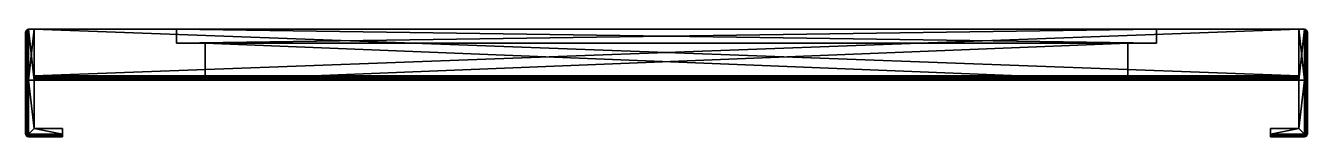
# Model space of a CAD drawing. Header units: centimetres. Extents: x -22.5 to 22.5, y -3.8 to 0.
import ezdxf

# ---------------------------------------------------------------- set-up
doc = ezdxf.new("R2010")
doc.units = ezdxf.units.CM
doc.header["$MEASUREMENT"] = 0
for name, color, linetype in [('ALUMINIUM_FRAME', 254, 'Continuous'), ('CAB_DOOR_GLASS', 254, 'Continuous'), ('CAB_DOORS', 31, 'Continuous')]:
    doc.layers.add(name, color=color, linetype=linetype)

msp = doc.modelspace()

# ---------------------------------------------------------------- meshes
at = {"layer": 'ALUMINIUM_FRAME', "color": 254}
mesh = msp.add_polyface(dxfattribs=at)
corners = [(22.45, -3.75, 61.287), (22.4, -3.7, 61.3), (21.2, -3.75, 61.287), (21.2, -3.7, 61.3), (22.468, -3.768, 61.268), (21.2, -3.787, 61.25), (22.45, -3.787, 61.25), (22.4, -3.8, 61.2), (21.2, -3.8, 61.2), (22.45, -3.787, 5.05), (21.2, -3.787, 5.05), (22.468, -3.768, 5.032), (21.2, -3.75, 5.013), (22.45, -3.75, 5.013), (22.4, -3.7, 5), (21.2, -3.7, 5), (22.4, -3.8, 5.1), (21.2, -3.8, 5.1), (21.2, -3.5, 61.3), (22.2, -3.5, 61.3), (22.4, -1.8, 61.3), (22.2, -1.8, 61.3), (22.45, -1.787, 61.287), (22.487, -1.75, 61.25), (22.487, -3.75, 61.25), (22.45, -1.787, 5.013), (22.487, -1.75, 5.05), (22.487, -3.75, 5.05), (22.4, -1.8, 5), (22.2, -3.5, 5), (21.2, -3.5, 5), (22.2, -1.8, 5), (22.2, 0), (22.2, 0, 66.3), (22.2, -1.8), (22.2, -1.8, 66.3), (22.5, -1.7, 5.1), (22.5, -3.7, 5.1), (22.5, -3.7, 61.2), (22.5, -1.7, 61.2), (22.5, -1.7, 66.2), (22.487, -1.75, 66.25), (22.45, -1.787, 66.287), (22.4, -1.8, 66.3), (22.487, -0.05, 66.25), (22.5, -0.1, 66.2), (22.45, -0.013, 66.287), (22.4, 0, 66.3), (22.487, -0.05, 0.05), (22.5, -0.1, 0.1), (22.45, -0.013, 0.013), (22.4, 0), (22.487, -1.75, 0.05), (22.5, -1.7, 0.1), (22.45, -1.787, 0.013), (22.4, -1.8), (-22.45, -3.75, 61.287), (-22.4, -3.7, 61.3), (-21.2, -3.75, 61.287), (-21.2, -3.7, 61.3), (-22.468, -3.768, 61.268), (-21.2, -3.787, 61.25), (-22.45, -3.787, 61.25), (-22.4, -3.8, 61.2), (-21.2, -3.8, 61.2), (-22.45, -3.787, 5.05), (-21.2, -3.787, 5.05), (-22.468, -3.768, 5.032), (-21.2, -3.75, 5.013), (-22.45, -3.75, 5.013), (-22.4, -3.7, 5), (-21.2, -3.7, 5), (-22.4, -3.8, 5.1), (-21.2, -3.8, 5.1), (-21.2, -3.5, 61.3), (-22.2, -3.5, 61.3), (-22.4, -1.8, 61.3), (-22.2, -1.8, 61.3), (-22.45, -1.787, 61.287), (-22.487, -1.75, 61.25), (-22.487, -3.75, 61.25), (-22.45, -1.787, 5.013), (-22.487, -1.75, 5.05), (-22.487, -3.75, 5.05), (-22.4, -1.8, 5), (-22.2, -3.5, 5), (-21.2, -3.5, 5), (-22.2, -1.8, 5), (-22.2, 0), (-22.2, 0, 66.3), (-22.2, -1.8), (-22.2, -1.8, 66.3), (-22.5, -1.7, 5.1), (-22.5, -3.7, 5.1), (-22.5, -3.7, 61.2), (-22.5, -1.7, 61.2), (-22.5, -1.7, 66.2), (-22.487, -1.75, 66.25), (-22.45, -1.787, 66.287), (-22.4, -1.8, 66.3), (-22.487, -0.05, 66.25), (-22.5, -0.1, 66.2), (-22.45, -0.013, 66.287), (-22.4, 0, 66.3), (-22.487, -0.05, 0.05), (-22.5, -0.1, 0.1), (-22.45, -0.013, 0.013), (-22.4, 0), (-22.487, -1.75, 0.05), (-22.5, -1.7, 0.1), (-22.45, -1.787, 0.013), (-22.4, -1.8)]
mesh.append_faces([[corners[k] for k in face] for face in [(2, 1, 3), (7, 5, 8), (14, 12, 15), (10, 16, 17), (1, 22, 20), (23, 4, 24), (13, 28, 25), (18, 29, 30), (8, 10, 17), (26, 37, 27), (24, 37, 38), (6, 16, 9), (23, 38, 39), (23, 40, 41), (22, 41, 42), (20, 42, 43), (44, 40, 45), (46, 41, 44), (47, 42, 46), (48, 45, 49), (50, 44, 48), (51, 46, 50), (52, 49, 53), (54, 48, 52), (55, 50, 54), (26, 53, 36), (25, 52, 26), (28, 54, 25), (33, 51, 32), (32, 55, 34), (34, 28, 31), (35, 47, 33), (21, 43, 35), (7, 17, 16), (58, 57, 59), (63, 61, 64), (70, 68, 71), (66, 72, 73), (57, 78, 76), (79, 60, 80), (69, 84, 81), (74, 85, 86), (64, 66, 73), (82, 93, 83), (80, 93, 94), (62, 72, 65), (79, 94, 95), (79, 96, 97), (78, 97, 98), (76, 98, 99), (100, 96, 101), (102, 97, 100), (103, 98, 102), (104, 101, 105), (106, 100, 104), (107, 102, 106), (108, 105, 109), (110, 104, 108), (111, 106, 110), (82, 109, 92), (81, 108, 82), (84, 110, 81), (89, 107, 88), (88, 111, 90), (90, 84, 87), (91, 103, 89), (77, 99, 91), (63, 73, 72)]], dxfattribs={"vtx0": -1, "color": 254})
mesh.append_faces([[corners[k] for k in face] for face in [(20, 19, 1), (22, 4, 23), (32, 21, 33), (6, 11, 4), (15, 29, 14), (45, 36, 49), (76, 75, 57), (78, 60, 79), (88, 77, 89), (62, 67, 60), (71, 85, 70), (101, 92, 105)]], dxfattribs={"vtx0": -1, "vtx1": -1, "color": 254})
mesh.append_faces([[corners[k] for k in face] for face in [(32, 31, 21), (45, 39, 36), (88, 87, 77), (101, 95, 92)]], dxfattribs={"vtx0": -1, "vtx1": -1, "vtx2": -1, "color": 254})
mesh.append_faces([[corners[k] for k in face] for face in [(4, 2, 5), (11, 10, 12), (19, 3, 1), (11, 25, 26), (3, 30, 15), (2, 15, 12), (5, 12, 10), (15, 2, 3), (31, 19, 21), (39, 37, 36), (60, 58, 61), (67, 66, 68), (75, 59, 57), (67, 81, 82), (59, 86, 71), (58, 71, 68), (61, 68, 66), (71, 58, 59), (87, 75, 77), (95, 93, 92)]], dxfattribs={"vtx0": -1, "vtx2": -1, "color": 254})
mesh.append_faces([[corners[k] for k in face] for face in [(0, 1, 2), (0, 2, 4), (6, 4, 5), (6, 5, 7), (9, 10, 11), (13, 11, 12), (13, 12, 14), (9, 16, 10), (18, 3, 19), (0, 22, 1), (0, 4, 22), (13, 25, 11), (27, 11, 26), (14, 28, 13), (19, 29, 18), (18, 30, 3), (29, 19, 31), (36, 37, 26), (27, 37, 24), (27, 24, 11), (9, 11, 6), (7, 16, 6), (24, 38, 23), (39, 40, 23), (23, 41, 22), (22, 42, 20), (41, 40, 44), (42, 41, 46), (43, 42, 47), (44, 45, 48), (46, 44, 50), (47, 46, 51), (48, 49, 52), (50, 48, 54), (51, 50, 55), (52, 53, 26), (54, 52, 25), (55, 54, 28), (47, 51, 33), (51, 55, 32), (55, 28, 34), (43, 47, 35), (20, 43, 21), (8, 17, 7), (31, 28, 29), (30, 29, 15), (38, 37, 39), (56, 57, 58), (56, 58, 60), (62, 60, 61), (62, 61, 63), (65, 66, 67), (69, 67, 68), (69, 68, 70), (65, 72, 66), (74, 59, 75), (56, 78, 57), (56, 60, 78), (69, 81, 67), (83, 67, 82), (70, 84, 69), (75, 85, 74), (74, 86, 59), (85, 75, 87), (92, 93, 82), (83, 93, 80), (83, 80, 67), (65, 67, 62), (63, 72, 62), (80, 94, 79), (95, 96, 79), (79, 97, 78), (78, 98, 76), (97, 96, 100), (98, 97, 102), (99, 98, 103), (100, 101, 104), (102, 100, 106), (103, 102, 107), (104, 105, 108), (106, 104, 110), (107, 106, 111), (108, 109, 82), (110, 108, 81), (111, 110, 84), (103, 107, 89), (107, 111, 88), (111, 84, 90), (99, 103, 91), (76, 99, 77), (64, 73, 63), (87, 84, 85), (86, 85, 71), (94, 93, 95)]], dxfattribs={"vtx1": -1, "color": 254})
mesh.append_faces([[corners[k] for k in face] for face in [(8, 5, 10), (5, 2, 12), (24, 4, 11), (28, 14, 29), (64, 61, 66), (61, 58, 68), (80, 60, 67), (84, 70, 85)]], dxfattribs={"vtx1": -1, "vtx2": -1, "color": 254})
mesh.append_faces([[corners[k] for k in face] for face in [(20, 21, 19), (32, 34, 31), (21, 35, 33), (45, 40, 39), (36, 53, 49), (76, 77, 75), (88, 90, 87), (77, 91, 89), (101, 96, 95), (92, 109, 105)]], dxfattribs={"vtx2": -1, "color": 254})
at = {"layer": 'CAB_DOOR_GLASS', "color": 254}
mesh = msp.add_polyface(dxfattribs=at)
corners = [(17.2, 0, 5), (17.2, 0, 61.3), (17.2, -0.5, 5), (17.2, -0.5, 61.3), (-17.2, 0, 61.3), (-17.2, -0.5, 61.3), (-17.2, 0, 5), (-17.2, -0.5, 5)]
mesh.append_faces([[corners[k] for k in face] for face in [(2, 1, 3), (3, 4, 5), (5, 6, 7), (7, 0, 2), (1, 6, 4), (5, 2, 3)]], dxfattribs={"vtx0": -1, "color": 254})
mesh.append_faces([[corners[k] for k in face] for face in [(0, 1, 2), (1, 4, 3), (4, 6, 5), (6, 0, 7), (0, 6, 1), (7, 2, 5)]], dxfattribs={"vtx1": -1, "color": 254})
at = {"layer": 'CAB_DOORS', "color": 31}
mesh = msp.add_polyface(dxfattribs=at)
corners = [(17.2, 0, 61.3), (17.2, 0, 5), (17.2, -0.5, 61.3), (17.2, -0.5, 5), (-17.2, 0, 61.3), (-17.2, -0.5, 61.3), (-17.2, 0, 5), (-17.2, -0.5, 5), (-16.2, -0.5, 60.3), (-16.2, -0.5, 6), (16.2, -0.5, 6), (16.2, -0.5, 60.3), (16.2, -1.8, 6), (-16.2, -1.8, 6), (-16.2, -1.8, 60.3), (16.2, -1.8, 60.3), (22.2, -1.8, 66.15), (22.2, -1.8, 0.15), (22.2, -1.789, 66.207), (22.2, -1.789, 0.093), (22.2, -1.756, 66.256), (22.2, -1.756, 0.044), (22.2, -1.707, 66.289), (22.2, -1.707, 0.011), (22.2, -1.65, 66.3), (22.2, -1.65), (22.2, 0, 66.3), (22.2, 0), (-22.2, -1.789, 0.093), (-22.2, -1.756, 0.044), (-22.2, -1.8, 0.15), (-22.2, -1.8, 66.15), (-22.2, -1.789, 66.207), (-22.2, -1.756, 66.256), (-22.2, -1.707, 66.289), (-22.2, -1.707, 0.011), (-22.2, -1.65), (-22.2, -1.65, 66.3), (-22.2, 0), (-22.2, 0, 66.3)]
mesh.append_faces([[corners[k] for k in face] for face in [(2, 1, 3), (4, 2, 5), (7, 4, 5), (1, 7, 3), (12, 9, 13), (13, 8, 14), (14, 11, 15), (15, 10, 12), (26, 25, 27), (19, 29, 21), (17, 28, 19), (18, 31, 16), (20, 32, 18), (22, 33, 20), (21, 35, 23), (23, 36, 25), (24, 34, 22), (27, 36, 38), (24, 39, 37)]], dxfattribs={"vtx0": -1, "color": 31})
mesh.append_faces([[corners[k] for k in face] for face in [(9, 7, 8), (7, 10, 3), (16, 15, 17), (15, 31, 14), (37, 35, 34), (6, 38, 4), (38, 1, 27)]], dxfattribs={"vtx0": -1, "vtx1": -1, "color": 31})
mesh.append_faces([[corners[k] for k in face] for face in [(3, 10, 11), (2, 11, 8), (18, 17, 19), (20, 19, 21), (22, 21, 23), (24, 23, 25), (14, 31, 30), (13, 30, 17), (28, 31, 32), (29, 32, 33), (35, 33, 34), (37, 36, 35), (37, 38, 36), (27, 1, 0), (26, 0, 4)]], dxfattribs={"vtx0": -1, "vtx2": -1, "color": 31})
mesh.append_faces([[corners[k] for k in face] for face in [(0, 1, 2), (0, 2, 4), (6, 4, 7), (6, 7, 1), (10, 9, 12), (9, 8, 13), (8, 11, 14), (11, 10, 15), (16, 17, 18), (28, 29, 19), (30, 28, 17), (32, 31, 18), (33, 32, 20), (34, 33, 22), (29, 35, 21), (35, 36, 23), (37, 34, 24), (25, 36, 27), (26, 39, 24), (30, 31, 28)]], dxfattribs={"vtx1": -1, "color": 31})
mesh.append_faces([[corners[k] for k in face] for face in [(7, 5, 8), (9, 10, 7), (5, 2, 8), (2, 3, 11), (26, 24, 25), (24, 22, 23), (22, 20, 21), (20, 18, 19), (15, 12, 17), (16, 31, 15), (12, 13, 17), (13, 14, 30), (35, 29, 33), (29, 28, 32), (38, 39, 4), (6, 1, 38), (39, 26, 4), (26, 27, 0)]], dxfattribs={"vtx1": -1, "vtx2": -1, "color": 31})
mesh.append_faces([[corners[k] for k in face] for face in [(37, 39, 38)]], dxfattribs={"vtx2": -1, "color": 31})

doc.saveas('drawing.dxf')
